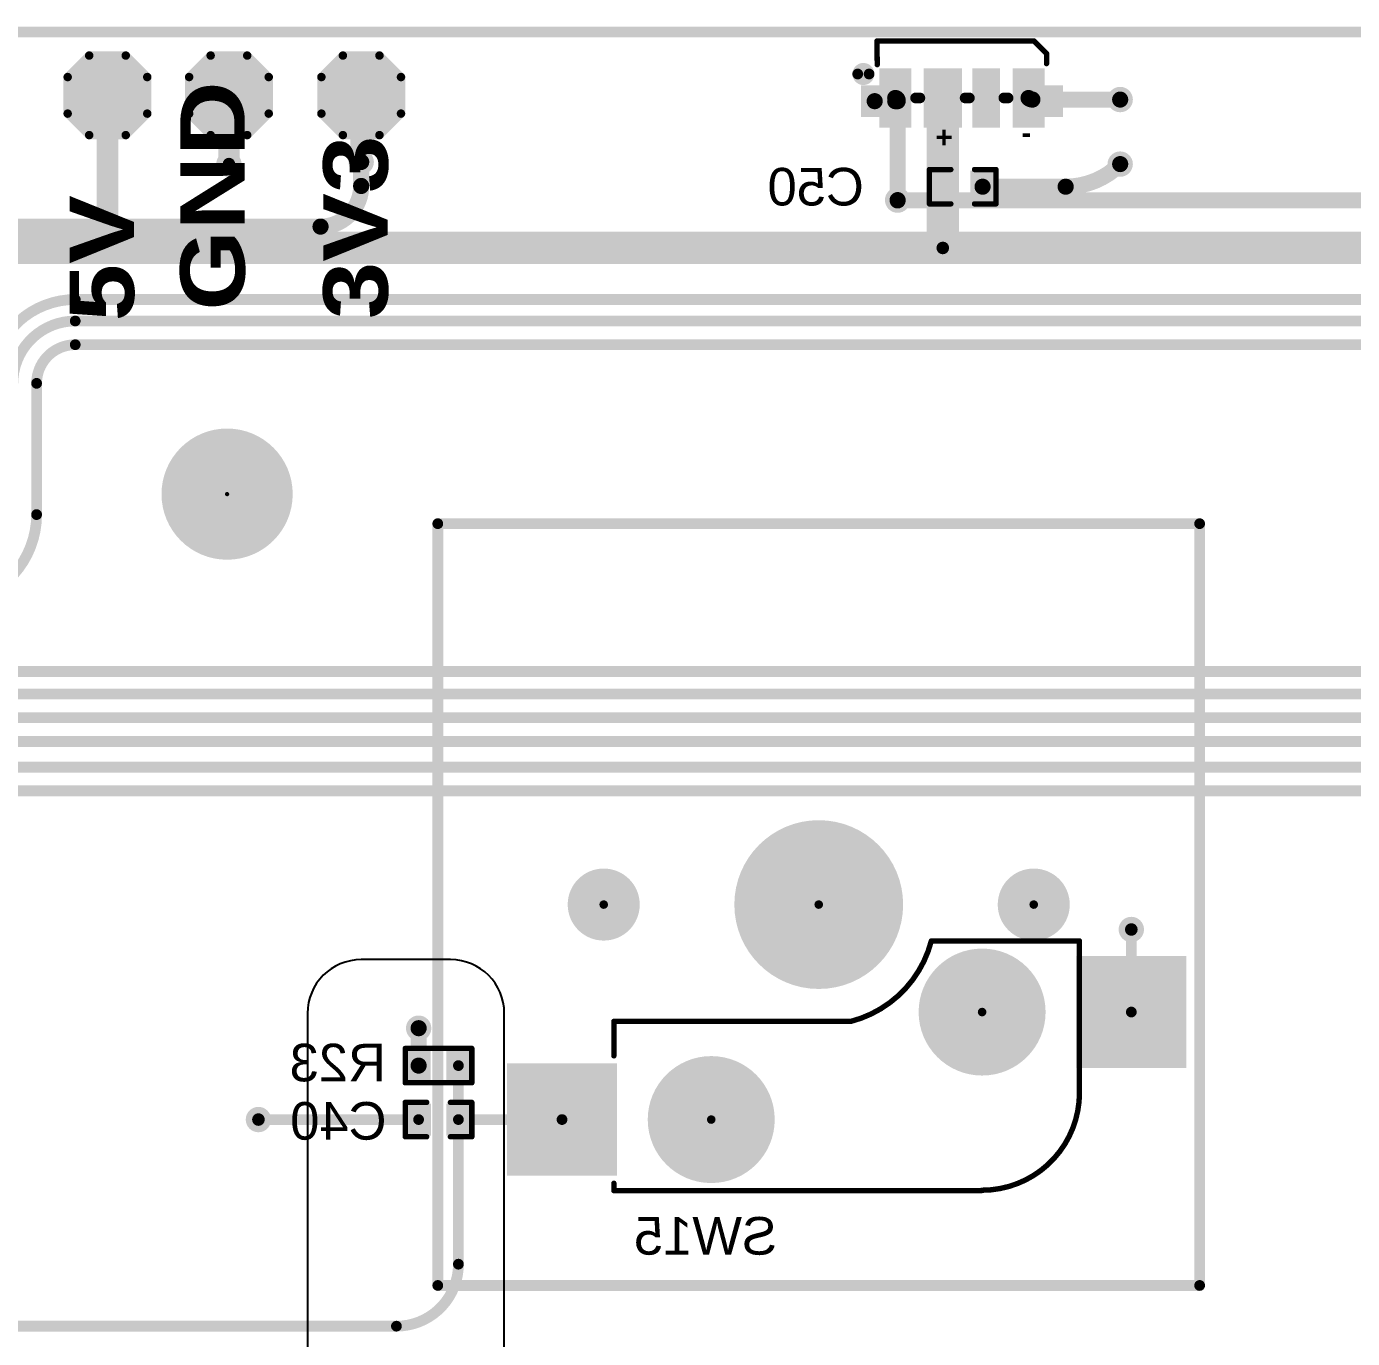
# Model space of a CAD drawing. Header units: inches. Extents: x 0 to 280, y 0 to 81.
# Drawn here: x 164.15 to 195.48, y 50.41 to 81.41 of the extents above; entities that cross this region are included whole.
import ezdxf

# ---------------------------------------------------------------- set-up
doc = ezdxf.new("R2010")
doc.units = ezdxf.units.IN
for name, color, linetype in [('Board Outline', 216, 'Continuous'), ('Bottom Layer', 5, 'Continuous'), ('Bottom Overlay', 54, 'Continuous'), ('Bottom Paste', 16, 'Continuous'), ('Bottom Solder', 6, 'Continuous'), ('Pad Holes', 156, 'Continuous'), ('Top Layer', 1, 'Continuous'), ('Top Overlay', 2, 'Continuous'), ('Top Paste', 8, 'Continuous'), ('Top Solder', 216, 'Continuous'), ('Via Holes', 16, 'Continuous')]:
    doc.layers.add(name, color=color, linetype=linetype)
doc.styles.add('Arial', font='', dxfattribs={"height": 0.2})
doc.styles.add('Arial Black_Bold', font='', dxfattribs={"height": 0.2})
doc.styles.add('Arial_Bold', font='', dxfattribs={"height": 0.2})
doc.styles.get('Arial').set_extended_font_data('Arial')
doc.styles.get('Arial Black_Bold').set_extended_font_data('Arial Black', bold=True)
doc.styles.get('Arial_Bold').set_extended_font_data('Arial', bold=True)

# ---------------------------------------------------------------- blocks, each defined once
blk = doc.blocks.new('T__________7')
at = {"layer": 'Top Layer'}
blk.add_hatch(color=1, dxfattribs=at).paths.add_polyline_path([(0.381, 0.762), (-0.381, 0.762), (-0.762, 0.381), (-0.762, -0.381), (-0.381, -0.762), (0.381, -0.762), (0.762, -0.381), (0.762, 0.381)])
at = {"layer": 'Top Paste'}
blk.add_hatch(color=8, dxfattribs=at).paths.add_polyline_path([(0.381, 0.762), (-0.381, 0.762), (-0.762, 0.381), (-0.762, -0.381), (-0.381, -0.762), (0.381, -0.762), (0.762, -0.381), (0.762, 0.381)])
at = {"layer": 'Top Solder'}
blk.add_hatch(color=216, dxfattribs=at).paths.add_polyline_path([(0.432, 0.864), (-0.432, 0.864), (-0.864, 0.432), (-0.864, -0.432), (-0.432, -0.864), (0.432, -0.864), (0.864, -0.432), (0.864, 0.432)])
at = {"layer": 'Top Overlay'}
for points in [[(-0.94, 0.432, 0.2, 0.2, 0), (-0.432, 0.94, 0.2, 0.2, 0)], [(-0.432, 0.94, 0.2, 0.2, 0), (0.432, 0.94, 0.2, 0.2, 0)], [(0.432, 0.94, 0.2, 0.2, 0), (0.94, 0.432, 0.2, 0.2, 0)], [(-0.94, -0.432, 0.2, 0.2, 0), (-0.94, 0.432, 0.2, 0.2, 0)], [(0.94, -0.432, 0.2, 0.2, 0), (0.94, 0.432, 0.2, 0.2, 0)], [(-0.94, -0.432, 0.2, 0.2, 0), (-0.432, -0.94, 0.2, 0.2, 0)], [(0.432, -0.94, 0.2, 0.2, 0), (0.94, -0.432, 0.2, 0.2, 0)], [(-0.432, -0.94, 0.2, 0.2, 0), (0.432, -0.94, 0.2, 0.2, 0)]]:
    blk.add_lwpolyline(points, format="xyseb", dxfattribs=at)
for points in [[(-0.482, 0.94, 0.1, 0.1, 1), (-0.382, 0.94, 0.1, 0.1, 1)], [(-0.482, 0.94, 0.1, 0.1, 1), (-0.382, 0.94, 0.1, 0.1, 1)], [(0.382, 0.94, 0.1, 0.1, 1), (0.482, 0.94, 0.1, 0.1, 1)], [(0.382, 0.94, 0.1, 0.1, 1), (0.482, 0.94, 0.1, 0.1, 1)], [(-0.99, 0.432, 0.1, 0.1, 1), (-0.89, 0.432, 0.1, 0.1, 1)], [(-0.99, 0.432, 0.1, 0.1, 1), (-0.89, 0.432, 0.1, 0.1, 1)], [(0.89, 0.432, 0.1, 0.1, 1), (0.99, 0.432, 0.1, 0.1, 1)], [(0.89, 0.432, 0.1, 0.1, 1), (0.99, 0.432, 0.1, 0.1, 1)], [(-0.99, -0.432, 0.1, 0.1, 1), (-0.89, -0.432, 0.1, 0.1, 1)], [(-0.99, -0.432, 0.1, 0.1, 1), (-0.89, -0.432, 0.1, 0.1, 1)], [(0.89, -0.432, 0.1, 0.1, 1), (0.99, -0.432, 0.1, 0.1, 1)], [(0.89, -0.432, 0.1, 0.1, 1), (0.99, -0.432, 0.1, 0.1, 1)], [(-0.482, -0.94, 0.1, 0.1, 1), (-0.382, -0.94, 0.1, 0.1, 1)], [(-0.482, -0.94, 0.1, 0.1, 1), (-0.382, -0.94, 0.1, 0.1, 1)], [(0.382, -0.94, 0.1, 0.1, 1), (0.482, -0.94, 0.1, 0.1, 1)], [(0.382, -0.94, 0.1, 0.1, 1), (0.482, -0.94, 0.1, 0.1, 1)]]:
    blk.add_lwpolyline(points, format="xyseb", close=True, dxfattribs=at)
blk = doc.blocks.new('T__________8')
at = {"layer": 'Top Layer'}
blk.add_hatch(color=1, dxfattribs=at).paths.add_polyline_path([(0.381, 0.762), (-0.381, 0.762), (-0.762, 0.381), (-0.762, -0.381), (-0.381, -0.762), (0.381, -0.762), (0.762, -0.381), (0.762, 0.381)])
at = {"layer": 'Top Paste'}
blk.add_hatch(color=8, dxfattribs=at).paths.add_polyline_path([(0.381, 0.762), (-0.381, 0.762), (-0.762, 0.381), (-0.762, -0.381), (-0.381, -0.762), (0.381, -0.762), (0.762, -0.381), (0.762, 0.381)])
at = {"layer": 'Top Solder'}
blk.add_hatch(color=216, dxfattribs=at).paths.add_polyline_path([(0.432, 0.864), (-0.432, 0.864), (-0.864, 0.432), (-0.864, -0.432), (-0.432, -0.864), (0.432, -0.864), (0.864, -0.432), (0.864, 0.432)])
at = {"layer": 'Top Overlay'}
for points in [[(-0.94, 0.432, 0.2, 0.2, 0), (-0.432, 0.94, 0.2, 0.2, 0)], [(-0.432, 0.94, 0.2, 0.2, 0), (0.432, 0.94, 0.2, 0.2, 0)], [(0.432, 0.94, 0.2, 0.2, 0), (0.94, 0.432, 0.2, 0.2, 0)], [(-0.94, -0.432, 0.2, 0.2, 0), (-0.94, 0.432, 0.2, 0.2, 0)], [(0.94, -0.432, 0.2, 0.2, 0), (0.94, 0.432, 0.2, 0.2, 0)], [(-0.94, -0.432, 0.2, 0.2, 0), (-0.432, -0.94, 0.2, 0.2, 0)], [(0.432, -0.94, 0.2, 0.2, 0), (0.94, -0.432, 0.2, 0.2, 0)], [(-0.432, -0.94, 0.2, 0.2, 0), (0.432, -0.94, 0.2, 0.2, 0)]]:
    blk.add_lwpolyline(points, format="xyseb", dxfattribs=at)
for points in [[(-0.482, 0.94, 0.1, 0.1, 1), (-0.382, 0.94, 0.1, 0.1, 1)], [(-0.482, 0.94, 0.1, 0.1, 1), (-0.382, 0.94, 0.1, 0.1, 1)], [(0.382, 0.94, 0.1, 0.1, 1), (0.482, 0.94, 0.1, 0.1, 1)], [(0.382, 0.94, 0.1, 0.1, 1), (0.482, 0.94, 0.1, 0.1, 1)], [(-0.99, 0.432, 0.1, 0.1, 1), (-0.89, 0.432, 0.1, 0.1, 1)], [(-0.99, 0.432, 0.1, 0.1, 1), (-0.89, 0.432, 0.1, 0.1, 1)], [(0.89, 0.432, 0.1, 0.1, 1), (0.99, 0.432, 0.1, 0.1, 1)], [(0.89, 0.432, 0.1, 0.1, 1), (0.99, 0.432, 0.1, 0.1, 1)], [(-0.99, -0.432, 0.1, 0.1, 1), (-0.89, -0.432, 0.1, 0.1, 1)], [(-0.99, -0.432, 0.1, 0.1, 1), (-0.89, -0.432, 0.1, 0.1, 1)], [(0.89, -0.432, 0.1, 0.1, 1), (0.99, -0.432, 0.1, 0.1, 1)], [(0.89, -0.432, 0.1, 0.1, 1), (0.99, -0.432, 0.1, 0.1, 1)], [(-0.482, -0.94, 0.1, 0.1, 1), (-0.382, -0.94, 0.1, 0.1, 1)], [(-0.482, -0.94, 0.1, 0.1, 1), (-0.382, -0.94, 0.1, 0.1, 1)], [(0.382, -0.94, 0.1, 0.1, 1), (0.482, -0.94, 0.1, 0.1, 1)], [(0.382, -0.94, 0.1, 0.1, 1), (0.482, -0.94, 0.1, 0.1, 1)]]:
    blk.add_lwpolyline(points, format="xyseb", close=True, dxfattribs=at)
blk = doc.blocks.new('T__________9')
at = {"layer": 'Top Layer'}
blk.add_hatch(color=1, dxfattribs=at).paths.add_polyline_path([(0.381, 0.762), (-0.381, 0.762), (-0.762, 0.381), (-0.762, -0.381), (-0.381, -0.762), (0.381, -0.762), (0.762, -0.381), (0.762, 0.381)])
at = {"layer": 'Top Paste'}
blk.add_hatch(color=8, dxfattribs=at).paths.add_polyline_path([(0.381, 0.762), (-0.381, 0.762), (-0.762, 0.381), (-0.762, -0.381), (-0.381, -0.762), (0.381, -0.762), (0.762, -0.381), (0.762, 0.381)])
at = {"layer": 'Top Solder'}
blk.add_hatch(color=216, dxfattribs=at).paths.add_polyline_path([(0.432, 0.864), (-0.432, 0.864), (-0.864, 0.432), (-0.864, -0.432), (-0.432, -0.864), (0.432, -0.864), (0.864, -0.432), (0.864, 0.432)])
at = {"layer": 'Top Overlay'}
for points in [[(-0.94, 0.432, 0.2, 0.2, 0), (-0.432, 0.94, 0.2, 0.2, 0)], [(-0.432, 0.94, 0.2, 0.2, 0), (0.432, 0.94, 0.2, 0.2, 0)], [(0.432, 0.94, 0.2, 0.2, 0), (0.94, 0.432, 0.2, 0.2, 0)], [(-0.94, -0.432, 0.2, 0.2, 0), (-0.94, 0.432, 0.2, 0.2, 0)], [(0.94, -0.432, 0.2, 0.2, 0), (0.94, 0.432, 0.2, 0.2, 0)], [(-0.94, -0.432, 0.2, 0.2, 0), (-0.432, -0.94, 0.2, 0.2, 0)], [(0.432, -0.94, 0.2, 0.2, 0), (0.94, -0.432, 0.2, 0.2, 0)], [(-0.432, -0.94, 0.2, 0.2, 0), (0.432, -0.94, 0.2, 0.2, 0)]]:
    blk.add_lwpolyline(points, format="xyseb", dxfattribs=at)
for points in [[(-0.482, 0.94, 0.1, 0.1, 1), (-0.382, 0.94, 0.1, 0.1, 1)], [(-0.482, 0.94, 0.1, 0.1, 1), (-0.382, 0.94, 0.1, 0.1, 1)], [(0.382, 0.94, 0.1, 0.1, 1), (0.482, 0.94, 0.1, 0.1, 1)], [(0.382, 0.94, 0.1, 0.1, 1), (0.482, 0.94, 0.1, 0.1, 1)], [(-0.99, 0.432, 0.1, 0.1, 1), (-0.89, 0.432, 0.1, 0.1, 1)], [(-0.99, 0.432, 0.1, 0.1, 1), (-0.89, 0.432, 0.1, 0.1, 1)], [(0.89, 0.432, 0.1, 0.1, 1), (0.99, 0.432, 0.1, 0.1, 1)], [(0.89, 0.432, 0.1, 0.1, 1), (0.99, 0.432, 0.1, 0.1, 1)], [(-0.99, -0.432, 0.1, 0.1, 1), (-0.89, -0.432, 0.1, 0.1, 1)], [(-0.99, -0.432, 0.1, 0.1, 1), (-0.89, -0.432, 0.1, 0.1, 1)], [(0.89, -0.432, 0.1, 0.1, 1), (0.99, -0.432, 0.1, 0.1, 1)], [(0.89, -0.432, 0.1, 0.1, 1), (0.99, -0.432, 0.1, 0.1, 1)], [(-0.482, -0.94, 0.1, 0.1, 1), (-0.382, -0.94, 0.1, 0.1, 1)], [(-0.482, -0.94, 0.1, 0.1, 1), (-0.382, -0.94, 0.1, 0.1, 1)], [(0.382, -0.94, 0.1, 0.1, 1), (0.482, -0.94, 0.1, 0.1, 1)], [(0.382, -0.94, 0.1, 0.1, 1), (0.482, -0.94, 0.1, 0.1, 1)]]:
    blk.add_lwpolyline(points, format="xyseb", close=True, dxfattribs=at)
blk = doc.blocks.new('SK6812SIDE_A_B_10')
at = {"layer": 'Bottom Layer'}
for points in [[(-1.85, 0.638), (-1.3, 0.638), (-1.3, -0.562), (-1.85, -0.562)], [(-0.8, 0.638), (-0.1, 0.638), (-0.1, -0.562), (-0.8, -0.562)], [(0.35, 0.638), (0.8, 0.638), (0.8, -0.562), (0.35, -0.562)], [(1.85, -0.562), (1.3, -0.562), (1.3, 0.638), (1.85, 0.638)], [(-2.285, 0.237), (-1.835, 0.237), (-1.835, -0.313), (-2.285, -0.313)], [(2.285, -0.313), (1.835, -0.313), (1.835, 0.237), (2.285, 0.237)]]:
    blk.add_hatch(color=5, dxfattribs=at).paths.add_polyline_path(points)
at = {"layer": 'Bottom Paste'}
for points in [[(-1.85, 0.638), (-1.3, 0.638), (-1.3, -0.562), (-1.85, -0.562)], [(-0.8, 0.638), (-0.1, 0.638), (-0.1, -0.562), (-0.8, -0.562)], [(0.35, 0.638), (0.8, 0.638), (0.8, -0.562), (0.35, -0.562)], [(1.85, -0.562), (1.3, -0.562), (1.3, 0.638), (1.85, 0.638)], [(-2.285, 0.237), (-1.835, 0.237), (-1.835, -0.313), (-2.285, -0.313)], [(2.285, -0.313), (1.835, -0.313), (1.835, 0.237), (2.285, 0.237)]]:
    blk.add_hatch(color=16, dxfattribs=at).paths.add_polyline_path(points)
at = {"layer": 'Bottom Solder'}
for points in [[(-1.952, 0.739), (-1.198, 0.739), (-1.198, -0.664), (-1.952, -0.664)], [(-0.902, 0.739), (0.002, 0.739), (0.002, -0.664), (-0.902, -0.664)], [(0.248, 0.739), (0.902, 0.739), (0.902, -0.664), (0.248, -0.664)], [(1.952, -0.664), (1.198, -0.664), (1.198, 0.739), (1.952, 0.739)], [(-2.387, 0.339), (-1.733, 0.339), (-1.733, -0.414), (-2.387, -0.414)], [(2.387, -0.414), (1.733, -0.414), (1.733, 0.339), (2.387, 0.339)]]:
    blk.add_hatch(color=6, dxfattribs=at).paths.add_polyline_path(points)
at = {"layer": 'Bottom Overlay'}
for points in [[(-2.006, 1.383, 0.127, 0.127, 0), (1.704, 1.383, 0.127, 0.127, 0)], [(-2.006, 1.383, 0.127, 0.127, 0), (-2, 0.825, 0.127, 0.127, 0)], [(1.704, 1.383, 0.127, 0.127, 0), (2, 1.088, 0.127, 0.127, 0)], [(2, 0.85, 0.127, 0.127, 0), (2, 1.092, 0.127, 0.127, 0)], [(-1.092, 0.038, 0.254, 0.254, 0), (-0.994, 0.038, 0.254, 0.254, 0)], [(0.078, 0.038, 0.254, 0.254, 0), (0.176, 0.038, 0.254, 0.254, 0)], [(0.992, 0.038, 0.254, 0.254, 0), (1.09, 0.038, 0.254, 0.254, 0)]]:
    blk.add_lwpolyline(points, format="xyseb", dxfattribs=at)
for points in [[(-2.038, 1.383, 0.0635, 0.0635, 1), (-1.975, 1.383, 0.0635, 0.0635, 1)], [(-2.038, 1.383, 0.0635, 0.0635, 1), (-1.975, 1.383, 0.0635, 0.0635, 1)], [(1.673, 1.383, 0.0635, 0.0635, 1), (1.736, 1.383, 0.0635, 0.0635, 1)], [(1.673, 1.383, 0.0635, 0.0635, 1), (1.736, 1.383, 0.0635, 0.0635, 1)], [(1.968, 1.092, 0.0635, 0.0635, 1), (2.032, 1.092, 0.0635, 0.0635, 1)], [(1.968, 1.088, 0.0635, 0.0635, 1), (2.032, 1.088, 0.0635, 0.0635, 1)], [(-2.193, 0.604, 0.254, 0.254, 1), (-2.46, 0.604, 0.254, 0.254, 1)], [(-2.524, 0.604, 0.127, 0.127, 1), (-2.397, 0.604, 0.127, 0.127, 1)], [(-2.256, 0.604, 0.127, 0.127, 1), (-2.129, 0.604, 0.127, 0.127, 1)], [(-2.032, 0.825, 0.0635, 0.0635, 1), (-1.968, 0.825, 0.0635, 0.0635, 1)], [(1.968, 0.85, 0.0635, 0.0635, 1), (2.032, 0.85, 0.0635, 0.0635, 1)], [(-1.156, 0.038, 0.127, 0.127, 1), (-1.029, 0.038, 0.127, 0.127, 1)], [(-1.057, 0.038, 0.127, 0.127, 1), (-0.93, 0.038, 0.127, 0.127, 1)], [(0.014, 0.038, 0.127, 0.127, 1), (0.141, 0.038, 0.127, 0.127, 1)], [(0.113, 0.038, 0.127, 0.127, 1), (0.24, 0.038, 0.127, 0.127, 1)], [(0.929, 0.038, 0.127, 0.127, 1), (1.056, 0.038, 0.127, 0.127, 1)], [(1.027, 0.038, 0.127, 0.127, 1), (1.154, 0.038, 0.127, 0.127, 1)]]:
    blk.add_lwpolyline(points, format="xyseb", close=True, dxfattribs=at)
at = {"layer": 'Bottom Overlay', "style": 'Arial_Bold', "text_generation_flag": 2}
for s, p in [('+', (-0.624, -0.652)), ('-', (1.408, -0.652))]:
    blk.add_text(s, height=0.5, rotation=180, dxfattribs=at).set_placement(p)
blk = doc.blocks.new('C___0402_B_14')
at = {"layer": 'Bottom Layer'}
for points in [[(-0.241, 0.318), (-0.241, -0.318), (-0.699, -0.318), (-0.699, 0.318)], [(0.699, 0.318), (0.699, -0.318), (0.241, -0.318), (0.241, 0.318)]]:
    blk.add_hatch(color=5, dxfattribs=at).paths.add_polyline_path(points)
at = {"layer": 'Bottom Paste'}
for points in [[(-0.241, 0.318), (-0.241, -0.318), (-0.699, -0.318), (-0.699, 0.318)], [(0.699, 0.318), (0.699, -0.318), (0.241, -0.318), (0.241, 0.318)]]:
    blk.add_hatch(color=16, dxfattribs=at).paths.add_polyline_path(points)
at = {"layer": 'Bottom Solder'}
for points in [[(-0.181, 0.377), (-0.181, -0.377), (-0.758, -0.377), (-0.758, 0.377)], [(0.758, 0.377), (0.758, -0.377), (0.181, -0.377), (0.181, 0.377)]]:
    blk.add_hatch(color=6, dxfattribs=at).paths.add_polyline_path(points)
at = {"layer": 'Bottom Overlay'}
for points in [[(-0.279, 0.406, 0.127, 0.127, 0), (-0.787, 0.406, 0.127, 0.127, 0)], [(-0.787, 0.406, 0.127, 0.127, 0), (-0.787, -0.406, 0.127, 0.127, 0)], [(0.787, 0.406, 0.127, 0.127, 0), (0.279, 0.406, 0.127, 0.127, 0)], [(0.787, 0.406, 0.127, 0.127, 0), (0.787, -0.406, 0.127, 0.127, 0)], [(-0.279, -0.406, 0.127, 0.127, 0), (-0.787, -0.406, 0.127, 0.127, 0)], [(0.787, -0.406, 0.127, 0.127, 0), (0.279, -0.406, 0.127, 0.127, 0)]]:
    blk.add_lwpolyline(points, format="xyseb", dxfattribs=at)
for points in [[(-0.819, 0.406, 0.0635, 0.0635, 1), (-0.756, 0.406, 0.0635, 0.0635, 1)], [(-0.819, 0.406, 0.0635, 0.0635, 1), (-0.756, 0.406, 0.0635, 0.0635, 1)], [(-0.311, 0.406, 0.0635, 0.0635, 1), (-0.248, 0.406, 0.0635, 0.0635, 1)], [(0.248, 0.406, 0.0635, 0.0635, 1), (0.311, 0.406, 0.0635, 0.0635, 1)], [(0.756, 0.406, 0.0635, 0.0635, 1), (0.819, 0.406, 0.0635, 0.0635, 1)], [(0.756, 0.406, 0.0635, 0.0635, 1), (0.819, 0.406, 0.0635, 0.0635, 1)], [(-0.819, -0.406, 0.0635, 0.0635, 1), (-0.756, -0.406, 0.0635, 0.0635, 1)], [(-0.819, -0.406, 0.0635, 0.0635, 1), (-0.756, -0.406, 0.0635, 0.0635, 1)], [(-0.311, -0.406, 0.0635, 0.0635, 1), (-0.248, -0.406, 0.0635, 0.0635, 1)], [(0.248, -0.406, 0.0635, 0.0635, 1), (0.311, -0.406, 0.0635, 0.0635, 1)], [(0.756, -0.406, 0.0635, 0.0635, 1), (0.819, -0.406, 0.0635, 0.0635, 1)], [(0.756, -0.406, 0.0635, 0.0635, 1), (0.819, -0.406, 0.0635, 0.0635, 1)]]:
    blk.add_lwpolyline(points, format="xyseb", close=True, dxfattribs=at)
blk = doc.blocks.new('____0402_B_28')
at = {"layer": 'Bottom Layer'}
for points in [[(-0.241, 0.317), (-0.241, -0.318), (-0.699, -0.318), (-0.699, 0.317)], [(0.699, 0.317), (0.699, -0.318), (0.241, -0.318), (0.241, 0.317)]]:
    blk.add_hatch(color=5, dxfattribs=at).paths.add_polyline_path(points)
at = {"layer": 'Bottom Paste'}
for points in [[(-0.241, 0.317), (-0.241, -0.318), (-0.699, -0.318), (-0.699, 0.317)], [(0.699, 0.317), (0.699, -0.318), (0.241, -0.318), (0.241, 0.317)]]:
    blk.add_hatch(color=16, dxfattribs=at).paths.add_polyline_path(points)
at = {"layer": 'Bottom Solder'}
for points in [[(-0.181, 0.377), (-0.181, -0.377), (-0.758, -0.377), (-0.758, 0.377)], [(0.758, 0.377), (0.758, -0.377), (0.181, -0.377), (0.181, 0.377)]]:
    blk.add_hatch(color=6, dxfattribs=at).paths.add_polyline_path(points)
at = {"layer": 'Bottom Overlay'}
for points in [[(-0.787, -0.406, 0.127, 0.127, 0), (-0.787, 0.406, 0.127, 0.127, 0)], [(-0.787, 0.406, 0.127, 0.127, 0), (-0.279, 0.406, 0.127, 0.127, 0)], [(0.279, 0.406, 0.127, 0.127, 0), (0.787, 0.406, 0.127, 0.127, 0)], [(0.787, -0.406, 0.127, 0.127, 0), (0.787, 0.406, 0.127, 0.127, 0)], [(-0.787, -0.406, 0.127, 0.127, 0), (-0.279, -0.406, 0.127, 0.127, 0)], [(0.279, -0.406, 0.127, 0.127, 0), (0.787, -0.406, 0.127, 0.127, 0)]]:
    blk.add_lwpolyline(points, format="xyseb", dxfattribs=at)
for points in [[(-0.819, 0.406, 0.0635, 0.0635, 1), (-0.756, 0.406, 0.0635, 0.0635, 1)], [(-0.819, 0.406, 0.0635, 0.0635, 1), (-0.756, 0.406, 0.0635, 0.0635, 1)], [(-0.311, 0.406, 0.0635, 0.0635, 1), (-0.248, 0.406, 0.0635, 0.0635, 1)], [(0.248, 0.406, 0.0635, 0.0635, 1), (0.311, 0.406, 0.0635, 0.0635, 1)], [(0.756, 0.406, 0.0635, 0.0635, 1), (0.819, 0.406, 0.0635, 0.0635, 1)], [(0.756, 0.406, 0.0635, 0.0635, 1), (0.819, 0.406, 0.0635, 0.0635, 1)], [(-0.819, -0.406, 0.0635, 0.0635, 1), (-0.756, -0.406, 0.0635, 0.0635, 1)], [(-0.819, -0.406, 0.0635, 0.0635, 1), (-0.756, -0.406, 0.0635, 0.0635, 1)], [(-0.311, -0.406, 0.0635, 0.0635, 1), (-0.248, -0.406, 0.0635, 0.0635, 1)], [(0.248, -0.406, 0.0635, 0.0635, 1), (0.311, -0.406, 0.0635, 0.0635, 1)], [(0.756, -0.406, 0.0635, 0.0635, 1), (0.819, -0.406, 0.0635, 0.0635, 1)], [(0.756, -0.406, 0.0635, 0.0635, 1), (0.819, -0.406, 0.0635, 0.0635, 1)]]:
    blk.add_lwpolyline(points, format="xyseb", close=True, dxfattribs=at)
blk = doc.blocks.new('CPG151101S11_16_B_54')
at = {"layer": 'Bottom Layer'}
for points in [[(5.475, 3.815), (7.975, 3.815), (7.975, 1.265), (5.475, 1.265)], [(-7.975, 1.275), (-5.475, 1.275), (-5.475, -1.275), (-7.975, -1.275)]]:
    blk.add_hatch(color=5, dxfattribs=at).paths.add_polyline_path(points)
at = {"layer": 'Bottom Paste'}
for points in [[(5.475, 3.815), (7.975, 3.815), (7.975, 1.265), (5.475, 1.265)], [(-7.975, 1.275), (-5.475, 1.275), (-5.475, -1.275), (-7.975, -1.275)]]:
    blk.add_hatch(color=16, dxfattribs=at).paths.add_polyline_path(points)
at = {"layer": 'Bottom Solder'}
for points in [[(5.425, 3.865), (8.025, 3.865), (8.025, 1.215), (5.425, 1.215)], [(-8.025, 1.325), (-5.425, 1.325), (-5.425, -1.325), (-8.025, -1.325)]]:
    blk.add_hatch(color=6, dxfattribs=at).paths.add_polyline_path(points)
h = blk.add_hatch(color=6, dxfattribs=at)
edge = h.paths.add_edge_path()
edge.add_arc((3.2, 2.54), 0.102, 0, 360)
h = blk.add_hatch(color=6, dxfattribs=at)
edge = h.paths.add_edge_path()
edge.add_arc((-3.2, 0), 0.102, 0, 360)
h = blk.add_hatch(color=6, dxfattribs=at)
edge = h.paths.add_edge_path()
edge.add_arc((-4.42, -2.54), 0.102, 0, 360)
h = blk.add_hatch(color=6, dxfattribs=at)
edge = h.paths.add_edge_path()
edge.add_arc((0.66, -2.54), 0.102, 0, 360)
h = blk.add_hatch(color=6, dxfattribs=at)
edge = h.paths.add_edge_path()
edge.add_arc((5.74, -2.54), 0.102, 0, 360)
at = {"layer": 'Pad Holes'}
h = blk.add_hatch(color=7, dxfattribs=at)
edge = h.paths.add_edge_path()
edge.add_arc((3.2, 2.54), 1.5, 0, 360)
h = blk.add_hatch(color=7, dxfattribs=at)
edge = h.paths.add_edge_path()
edge.add_arc((-3.2, 0), 1.5, 0, 360)
h = blk.add_hatch(color=7, dxfattribs=at)
edge = h.paths.add_edge_path()
edge.add_arc((0.66, -2.54), 1.994, 0, 360)
h = blk.add_hatch(color=7, dxfattribs=at)
edge = h.paths.add_edge_path()
edge.add_arc((-4.42, -2.54), 0.851, 0, 360)
h = blk.add_hatch(color=7, dxfattribs=at)
edge = h.paths.add_edge_path()
edge.add_arc((5.74, -2.54), 0.851, 0, 360)
at = {"layer": 'Top Solder'}
h = blk.add_hatch(color=216, dxfattribs=at)
edge = h.paths.add_edge_path()
edge.add_arc((3.2, 2.54), 0.102, 0, 360)
h = blk.add_hatch(color=216, dxfattribs=at)
edge = h.paths.add_edge_path()
edge.add_arc((-3.2, 0), 0.102, 0, 360)
h = blk.add_hatch(color=216, dxfattribs=at)
edge = h.paths.add_edge_path()
edge.add_arc((-4.42, -2.54), 0.102, 0, 360)
h = blk.add_hatch(color=216, dxfattribs=at)
edge = h.paths.add_edge_path()
edge.add_arc((0.66, -2.54), 0.102, 0, 360)
h = blk.add_hatch(color=216, dxfattribs=at)
edge = h.paths.add_edge_path()
edge.add_arc((5.74, -2.54), 0.102, 0, 360)
at = {"layer": 'Bottom Overlay'}
for points in [[(-5.5, 1.906, 0.127, 0.127, -0.414214), (-3.196, 4.21, 0.127, 0.127, 0)], [(5.5, 4.22, 0.127, 0.127, 0), (-3.186, 4.22, 0.127, 0.127, 0)], [(5.5, 4.22, 0.127, 0.127, -0.414214), (5.49, 4.21, 0.127, 0.127, 0)], [(5.5, 4.22, 0.127, 0.127, 0), (5.5, 4.046, 0.127, 0.127, 0)], [(-5.5, 1.906, 0.127, 0.127, 0), (-5.5, -1.506, 0.127, 0.127, 0)], [(5.5, 1.034, 0.127, 0.127, 0), (5.5, 0.47, 0.127, 0.127, 0)], [(5.5, 0.47, 0.127, 0.127, 0), (5.5, 0.47, 0.127, 0.127, 0)], [(5.5, 0.47, 0.127, 0.127, 0), (5.5, 0.22, 0.127, 0.127, 0)], [(-2, -1.68, 0.127, 0.127, -0.271686), (-0.1, 0.22, 0.127, 0.127, 0)], [(0.15, 0.22, 0.127, 0.127, 0), (-0.1, 0.22, 0.127, 0.127, 0)], [(1.19, 0.22, 0.127, 0.127, 0), (0.15, 0.22, 0.127, 0.127, 0)], [(5.5, 0.22, 0.127, 0.127, 0), (1.19, 0.22, 0.127, 0.127, 0)], [(-5.5, -1.506, 0.127, 0.127, 0), (-5.5, -1.68, 0.127, 0.127, 0)], [(-2, -1.68, 0.127, 0.127, 0), (-5.5, -1.68, 0.127, 0.127, 0)]]:
    blk.add_lwpolyline(points, format="xyseb", dxfattribs=at)
for points in [[(-3.228, 4.21, 0.0635, 0.0635, 1), (-3.165, 4.21, 0.0635, 0.0635, 1)], [(-3.218, 4.22, 0.0635, 0.0635, 1), (-3.155, 4.22, 0.0635, 0.0635, 1)], [(5.458, 4.21, 0.0635, 0.0635, 1), (5.522, 4.21, 0.0635, 0.0635, 1)], [(5.468, 4.22, 0.0635, 0.0635, 1), (5.532, 4.22, 0.0635, 0.0635, 1)], [(5.468, 4.22, 0.0635, 0.0635, 1), (5.532, 4.22, 0.0635, 0.0635, 1)], [(5.468, 4.22, 0.0635, 0.0635, 1), (5.532, 4.22, 0.0635, 0.0635, 1)], [(5.468, 4.046, 0.0635, 0.0635, 1), (5.532, 4.046, 0.0635, 0.0635, 1)], [(-5.532, 1.906, 0.0635, 0.0635, 1), (-5.468, 1.906, 0.0635, 0.0635, 1)], [(-5.532, 1.906, 0.0635, 0.0635, 1), (-5.468, 1.906, 0.0635, 0.0635, 1)], [(5.468, 1.034, 0.0635, 0.0635, 1), (5.532, 1.034, 0.0635, 0.0635, 1)], [(5.468, 0.47, 0.0635, 0.0635, 1), (5.532, 0.47, 0.0635, 0.0635, 1)], [(5.468, 0.47, 0.0635, 0.0635, 1), (5.532, 0.47, 0.0635, 0.0635, 1)], [(5.468, 0.47, 0.0635, 0.0635, 1), (5.532, 0.47, 0.0635, 0.0635, 1)], [(5.468, 0.47, 0.0635, 0.0635, 1), (5.532, 0.47, 0.0635, 0.0635, 1)], [(-0.132, 0.22, 0.0635, 0.0635, 1), (-0.068, 0.22, 0.0635, 0.0635, 1)], [(-0.132, 0.22, 0.0635, 0.0635, 1), (-0.068, 0.22, 0.0635, 0.0635, 1)], [(0.118, 0.22, 0.0635, 0.0635, 1), (0.182, 0.22, 0.0635, 0.0635, 1)], [(0.118, 0.22, 0.0635, 0.0635, 1), (0.182, 0.22, 0.0635, 0.0635, 1)], [(1.158, 0.22, 0.0635, 0.0635, 1), (1.222, 0.22, 0.0635, 0.0635, 1)], [(1.158, 0.22, 0.0635, 0.0635, 1), (1.222, 0.22, 0.0635, 0.0635, 1)], [(5.468, 0.22, 0.0635, 0.0635, 1), (5.532, 0.22, 0.0635, 0.0635, 1)], [(5.468, 0.22, 0.0635, 0.0635, 1), (5.532, 0.22, 0.0635, 0.0635, 1)], [(-5.532, -1.506, 0.0635, 0.0635, 1), (-5.468, -1.506, 0.0635, 0.0635, 1)], [(-5.532, -1.506, 0.0635, 0.0635, 1), (-5.468, -1.506, 0.0635, 0.0635, 1)], [(-5.532, -1.68, 0.0635, 0.0635, 1), (-5.468, -1.68, 0.0635, 0.0635, 1)], [(-5.532, -1.68, 0.0635, 0.0635, 1), (-5.468, -1.68, 0.0635, 0.0635, 1)], [(-2.032, -1.68, 0.0635, 0.0635, 1), (-1.968, -1.68, 0.0635, 0.0635, 1)], [(-2.032, -1.68, 0.0635, 0.0635, 1), (-1.968, -1.68, 0.0635, 0.0635, 1)]]:
    blk.add_lwpolyline(points, format="xyseb", close=True, dxfattribs=at)
blk = doc.blocks.new('R___0402_B_88')
at = {"layer": 'Bottom Layer'}
for points in [[(-0.241, 0.317), (-0.241, -0.318), (-0.699, -0.318), (-0.699, 0.317)], [(0.699, 0.317), (0.699, -0.318), (0.241, -0.318), (0.241, 0.317)]]:
    blk.add_hatch(color=5, dxfattribs=at).paths.add_polyline_path(points)
at = {"layer": 'Bottom Paste'}
for points in [[(-0.241, 0.317), (-0.241, -0.318), (-0.699, -0.318), (-0.699, 0.317)], [(0.699, 0.317), (0.699, -0.318), (0.241, -0.318), (0.241, 0.317)]]:
    blk.add_hatch(color=16, dxfattribs=at).paths.add_polyline_path(points)
at = {"layer": 'Bottom Solder'}
for points in [[(-0.186, 0.373), (-0.186, -0.373), (-0.754, -0.373), (-0.754, 0.373)], [(0.754, 0.373), (0.754, -0.373), (0.186, -0.373), (0.186, 0.373)]]:
    blk.add_hatch(color=6, dxfattribs=at).paths.add_polyline_path(points)
at = {"layer": 'Bottom Overlay'}
for points in [[(-0.787, -0.406, 0.127, 0.127, 0), (-0.787, 0.406, 0.127, 0.127, 0)], [(-0.787, 0.406, 0.127, 0.127, 0), (0.787, 0.406, 0.127, 0.127, 0)], [(-0.813, 0.432, 0.00323, 0.00323, 0), (0.813, 0.432, 0.00323, 0.00323, 0)], [(0.787, -0.406, 0.127, 0.127, 0), (0.787, 0.406, 0.127, 0.127, 0)], [(-0.787, -0.406, 0.127, 0.127, 0), (0.787, -0.406, 0.127, 0.127, 0)]]:
    blk.add_lwpolyline(points, format="xyseb", dxfattribs=at)
for points in [[(-0.819, 0.406, 0.0635, 0.0635, 1), (-0.756, 0.406, 0.0635, 0.0635, 1)], [(-0.819, 0.406, 0.0635, 0.0635, 1), (-0.756, 0.406, 0.0635, 0.0635, 1)], [(-0.814, 0.432, 0.00161, 0.00161, 1), (-0.812, 0.432, 0.00161, 0.00161, 1)], [(0.756, 0.406, 0.0635, 0.0635, 1), (0.819, 0.406, 0.0635, 0.0635, 1)], [(0.756, 0.406, 0.0635, 0.0635, 1), (0.819, 0.406, 0.0635, 0.0635, 1)], [(0.812, 0.432, 0.00161, 0.00161, 1), (0.814, 0.432, 0.00161, 0.00161, 1)], [(-0.819, -0.406, 0.0635, 0.0635, 1), (-0.756, -0.406, 0.0635, 0.0635, 1)], [(-0.819, -0.406, 0.0635, 0.0635, 1), (-0.756, -0.406, 0.0635, 0.0635, 1)], [(0.756, -0.406, 0.0635, 0.0635, 1), (0.819, -0.406, 0.0635, 0.0635, 1)], [(0.756, -0.406, 0.0635, 0.0635, 1), (0.819, -0.406, 0.0635, 0.0635, 1)]]:
    blk.add_lwpolyline(points, format="xyseb", close=True, dxfattribs=at)

msp = doc.modelspace()

# ---------------------------------------------------------------- hatches: boundary and pattern name
at = {"layer": 'Bottom Layer'}
h = msp.add_hatch(color=5, dxfattribs=at)
edge = h.paths.add_edge_path()
edge.add_arc((189.992, 79.681), 0.3, 0, 360)
h = msp.add_hatch(color=5, dxfattribs=at)
edge = h.paths.add_edge_path()
edge.add_arc((168.935, 78.156), 0.3, 0, 360)
h = msp.add_hatch(color=5, dxfattribs=at)
edge = h.paths.add_edge_path()
edge.add_arc((172.06, 78.207), 0.3, 0, 360)
h = msp.add_hatch(color=5, dxfattribs=at)
edge = h.paths.add_edge_path()
edge.add_arc((189.992, 78.156), 0.3, 0, 360)
h = msp.add_hatch(color=5, dxfattribs=at)
edge = h.paths.add_edge_path()
edge.add_arc((184.734, 77.305), 0.3, 0, 360)
h = msp.add_hatch(color=5, dxfattribs=at)
edge = h.paths.add_edge_path()
edge.add_arc((185.801, 76.175), 0.3, 0, 360)
h = msp.add_hatch(color=5, dxfattribs=at)
edge = h.paths.add_edge_path()
edge.add_arc((190.255, 60.071), 0.3, 0, 360)
h = msp.add_hatch(color=5, dxfattribs=at)
edge = h.paths.add_edge_path()
edge.add_arc((173.417, 57.739), 0.3, 0, 360)
h = msp.add_hatch(color=5, dxfattribs=at)
edge = h.paths.add_edge_path()
edge.add_arc((169.632, 55.58), 0.3, 0, 360)
at = {"layer": 'Bottom Solder'}
h = msp.add_hatch(color=6, dxfattribs=at)
edge = h.paths.add_edge_path()
edge.add_arc((168.892, 70.358), 0.0508, 0, 360)
at = {"layer": 'Pad Holes'}
h = msp.add_hatch(color=7, dxfattribs=at)
edge = h.paths.add_edge_path()
edge.add_arc((168.892, 70.358), 1.55, 0, 360)
at = {"layer": 'Top Layer'}
h = msp.add_hatch(color=1, dxfattribs=at)
edge = h.paths.add_edge_path()
edge.add_arc((189.992, 79.681), 0.3, 0, 360)
h = msp.add_hatch(color=1, dxfattribs=at)
edge = h.paths.add_edge_path()
edge.add_arc((168.935, 78.156), 0.3, 0, 360)
h = msp.add_hatch(color=1, dxfattribs=at)
edge = h.paths.add_edge_path()
edge.add_arc((172.06, 78.207), 0.3, 0, 360)
h = msp.add_hatch(color=1, dxfattribs=at)
edge = h.paths.add_edge_path()
edge.add_arc((189.992, 78.156), 0.3, 0, 360)
h = msp.add_hatch(color=1, dxfattribs=at)
edge = h.paths.add_edge_path()
edge.add_arc((184.734, 77.305), 0.3, 0, 360)
h = msp.add_hatch(color=1, dxfattribs=at)
edge = h.paths.add_edge_path()
edge.add_arc((185.801, 76.175), 0.3, 0, 360)
h = msp.add_hatch(color=1, dxfattribs=at)
edge = h.paths.add_edge_path()
edge.add_arc((190.255, 60.071), 0.3, 0, 360)
h = msp.add_hatch(color=1, dxfattribs=at)
edge = h.paths.add_edge_path()
edge.add_arc((173.417, 57.739), 0.3, 0, 360)
h = msp.add_hatch(color=1, dxfattribs=at)
edge = h.paths.add_edge_path()
edge.add_arc((169.632, 55.58), 0.3, 0, 360)
at = {"layer": 'Top Solder'}
h = msp.add_hatch(color=216, dxfattribs=at)
edge = h.paths.add_edge_path()
edge.add_arc((168.892, 70.358), 0.0508, 0, 360)
at = {"layer": 'Via Holes'}
h = msp.add_hatch(color=7, dxfattribs=at)
edge = h.paths.add_edge_path()
edge.add_arc((189.992, 79.681), 0.15, 0, 360)
h = msp.add_hatch(color=7, dxfattribs=at)
edge = h.paths.add_edge_path()
edge.add_arc((172.06, 78.207), 0.15, 0, 360)
h = msp.add_hatch(color=7, dxfattribs=at)
edge = h.paths.add_edge_path()
edge.add_arc((168.935, 78.156), 0.15, 0, 360)
h = msp.add_hatch(color=7, dxfattribs=at)
edge = h.paths.add_edge_path()
edge.add_arc((189.992, 78.156), 0.15, 0, 360)
h = msp.add_hatch(color=7, dxfattribs=at)
edge = h.paths.add_edge_path()
edge.add_arc((184.734, 77.305), 0.15, 0, 360)
h = msp.add_hatch(color=7, dxfattribs=at)
edge = h.paths.add_edge_path()
edge.add_arc((185.801, 76.175), 0.15, 0, 360)
h = msp.add_hatch(color=7, dxfattribs=at)
edge = h.paths.add_edge_path()
edge.add_arc((190.255, 60.071), 0.15, 0, 360)
h = msp.add_hatch(color=7, dxfattribs=at)
edge = h.paths.add_edge_path()
edge.add_arc((173.417, 57.739), 0.15, 0, 360)
h = msp.add_hatch(color=7, dxfattribs=at)
edge = h.paths.add_edge_path()
edge.add_arc((169.632, 55.58), 0.15, 0, 360)

# ---------------------------------------------------------------- linework, layer by layer
at = {"layer": 'Board Outline'}
msp.add_lwpolyline([(2.997, 81.28, 0.254, 0.254, 0), (276.403, 81.28, 0.254, 0.254, 0)], format="xyseb", dxfattribs=at)
at = {"layer": 'Bottom Layer'}
for points in [[(184.677, 79.718, 0.381, 0.381, -0.414214), (184.734, 79.661, 0.381, 0.381, 0)], [(185.802, 76.175, 0.762, 0.762, 0), (185.802, 79.718, 0.762, 0.762, 0)], [(187.918, 79.681, 0.381, 0.381, -0.198912), (187.827, 79.718, 0.381, 0.381, 0)], [(184.192, 79.643, 0.381, 0.381, 0), (184.734, 79.643, 0.381, 0.381, 0)], [(184.677, 79.643, 0.381, 0.381, 0), (184.734, 79.643, 0.381, 0.381, 0)], [(184.734, 79.643, 0.381, 0.381, 0), (184.734, 79.661, 0.381, 0.381, 0)], [(184.734, 77.305, 0.381, 0.381, 0), (184.734, 79.661, 0.381, 0.381, 0)], [(187.918, 79.681, 0.381, 0.381, 0), (189.992, 79.681, 0.381, 0.381, 0)], [(172.06, 77.639, 0.381, 0.381, 0), (172.06, 78.207, 0.381, 0.381, 0)], [(189.992, 78.156, 0.381, 0.381, -0.198912), (188.704, 77.622, 0.381, 0.381, 0)], [(172.06, 77.639, 0.381, 0.381, -0.414214), (171.1, 76.679, 0.381, 0.381, 0)], [(186.741, 77.622, 0.381, 0.381, 0), (188.704, 77.622, 0.381, 0.381, 0)], [(158.543, 76.679, 0.381, 0.381, 0), (171.1, 76.679, 0.381, 0.381, 0)], [(185.801, 76.175, 0.762, 0.762, 0), (185.802, 76.175, 0.762, 0.762, 0)], [(163.322, 72.976, 0.254, 0.254, -0.414214), (165.303, 74.957, 0.254, 0.254, 0)], [(165.303, 74.957, 0.254, 0.254, 0), (265.477, 74.957, 0.254, 0.254, 0)], [(163.83, 72.976, 0.254, 0.254, -0.414214), (165.303, 74.449, 0.254, 0.254, 0)], [(165.303, 74.449, 0.254, 0.254, 0), (265.391, 74.449, 0.254, 0.254, 0)], [(164.391, 72.976, 0.254, 0.254, -0.414214), (165.303, 73.889, 0.254, 0.254, 0)], [(165.303, 73.889, 0.254, 0.254, 0), (265.379, 73.889, 0.254, 0.254, 0)], [(164.391, 69.875, 0.254, 0.254, 0), (164.391, 72.976, 0.254, 0.254, 0)], [(164.391, 69.875, 0.254, 0.254, -0.414214), (162.279, 67.763, 0.254, 0.254, 0)], [(148.887, 66.167, 0.254, 0.254, 0), (247.29, 66.167, 0.254, 0.254, 0)], [(149.091, 65.634, 0.254, 0.254, 0), (246.759, 65.634, 0.254, 0.254, 0)], [(149.304, 65.075, 0.254, 0.254, 0), (246.018, 65.075, 0.254, 0.254, 0)], [(149.5, 64.514, 0.254, 0.254, 0), (245.093, 64.514, 0.254, 0.254, 0)], [(149.835, 63.906, 0.254, 0.254, 0), (244.921, 63.906, 0.254, 0.254, 0)], [(149.835, 63.348, 0.254, 0.254, 0), (244.768, 63.348, 0.254, 0.254, 0)], [(190.255, 58.12, 0.254, 0.254, 0), (190.255, 60.071, 0.254, 0.254, 0)], [(173.417, 56.855, 0.381, 0.381, 0), (173.417, 57.739, 0.381, 0.381, 0)], [(174.357, 52.163, 0.254, 0.254, 0), (174.357, 56.855, 0.254, 0.254, 0)], [(169.632, 55.58, 0.254, 0.254, 0), (173.417, 55.58, 0.254, 0.254, 0)], [(174.357, 55.58, 0.254, 0.254, 0), (176.805, 55.58, 0.254, 0.254, 0)], [(174.357, 52.163, 0.254, 0.254, -0.414214), (172.892, 50.698, 0.254, 0.254, 0)], [(127.369, 50.698, 0.254, 0.254, 0), (172.892, 50.698, 0.254, 0.254, 0)]]:
    msp.add_lwpolyline(points, format="xyseb", dxfattribs=at)
for points in [[(184.582, 79.718, 0.191, 0.191, 1), (184.772, 79.718, 0.191, 0.191, 1)], [(185.612, 79.718, 0.381, 0.381, 1), (185.993, 79.718, 0.381, 0.381, 1)], [(187.732, 79.718, 0.191, 0.191, 1), (187.922, 79.718, 0.191, 0.191, 1)], [(184.097, 79.643, 0.191, 0.191, 1), (184.287, 79.643, 0.191, 0.191, 1)], [(184.582, 79.643, 0.191, 0.191, 1), (184.772, 79.643, 0.191, 0.191, 1)], [(184.639, 79.661, 0.191, 0.191, 1), (184.829, 79.661, 0.191, 0.191, 1)], [(184.639, 79.661, 0.191, 0.191, 1), (184.829, 79.661, 0.191, 0.191, 1)], [(184.639, 79.661, 0.191, 0.191, 1), (184.829, 79.661, 0.191, 0.191, 1)], [(184.639, 79.643, 0.191, 0.191, 1), (184.829, 79.643, 0.191, 0.191, 1)], [(184.639, 79.643, 0.191, 0.191, 1), (184.829, 79.643, 0.191, 0.191, 1)], [(184.639, 79.643, 0.191, 0.191, 1), (184.829, 79.643, 0.191, 0.191, 1)], [(187.822, 79.681, 0.191, 0.191, 1), (188.013, 79.681, 0.191, 0.191, 1)], [(187.822, 79.681, 0.191, 0.191, 1), (188.013, 79.681, 0.191, 0.191, 1)], [(189.897, 79.681, 0.191, 0.191, 1), (190.087, 79.681, 0.191, 0.191, 1)], [(171.964, 78.207, 0.191, 0.191, 1), (172.155, 78.207, 0.191, 0.191, 1)], [(189.897, 78.156, 0.191, 0.191, 1), (190.087, 78.156, 0.191, 0.191, 1)], [(171.964, 77.639, 0.191, 0.191, 1), (172.155, 77.639, 0.191, 0.191, 1)], [(171.964, 77.639, 0.191, 0.191, 1), (172.155, 77.639, 0.191, 0.191, 1)], [(186.646, 77.622, 0.191, 0.191, 1), (186.836, 77.622, 0.191, 0.191, 1)], [(188.609, 77.622, 0.191, 0.191, 1), (188.8, 77.622, 0.191, 0.191, 1)], [(188.609, 77.622, 0.191, 0.191, 1), (188.8, 77.622, 0.191, 0.191, 1)], [(184.639, 77.305, 0.191, 0.191, 1), (184.829, 77.305, 0.191, 0.191, 1)], [(171.004, 76.679, 0.191, 0.191, 1), (171.195, 76.679, 0.191, 0.191, 1)], [(171.004, 76.679, 0.191, 0.191, 1), (171.195, 76.679, 0.191, 0.191, 1)], [(185.611, 76.175, 0.381, 0.381, 1), (185.992, 76.175, 0.381, 0.381, 1)], [(185.612, 76.175, 0.381, 0.381, 1), (185.993, 76.175, 0.381, 0.381, 1)], [(185.612, 76.175, 0.381, 0.381, 1), (185.993, 76.175, 0.381, 0.381, 1)], [(165.24, 74.957, 0.127, 0.127, 1), (165.367, 74.957, 0.127, 0.127, 1)], [(165.24, 74.957, 0.127, 0.127, 1), (165.367, 74.957, 0.127, 0.127, 1)], [(165.24, 74.449, 0.127, 0.127, 1), (165.367, 74.449, 0.127, 0.127, 1)], [(165.24, 74.449, 0.127, 0.127, 1), (165.367, 74.449, 0.127, 0.127, 1)], [(165.24, 73.889, 0.127, 0.127, 1), (165.367, 73.889, 0.127, 0.127, 1)], [(165.24, 73.889, 0.127, 0.127, 1), (165.367, 73.889, 0.127, 0.127, 1)], [(164.327, 72.976, 0.127, 0.127, 1), (164.454, 72.976, 0.127, 0.127, 1)], [(164.327, 72.976, 0.127, 0.127, 1), (164.454, 72.976, 0.127, 0.127, 1)], [(164.327, 69.875, 0.127, 0.127, 1), (164.454, 69.875, 0.127, 0.127, 1)], [(164.327, 69.875, 0.127, 0.127, 1), (164.454, 69.875, 0.127, 0.127, 1)], [(190.192, 60.071, 0.127, 0.127, 1), (190.319, 60.071, 0.127, 0.127, 1)], [(190.192, 58.12, 0.127, 0.127, 1), (190.319, 58.12, 0.127, 0.127, 1)], [(173.322, 57.739, 0.191, 0.191, 1), (173.512, 57.739, 0.191, 0.191, 1)], [(173.322, 56.855, 0.191, 0.191, 1), (173.512, 56.855, 0.191, 0.191, 1)], [(174.293, 56.855, 0.127, 0.127, 1), (174.42, 56.855, 0.127, 0.127, 1)], [(169.569, 55.58, 0.127, 0.127, 1), (169.696, 55.58, 0.127, 0.127, 1)], [(173.353, 55.58, 0.127, 0.127, 1), (173.48, 55.58, 0.127, 0.127, 1)], [(174.293, 55.58, 0.127, 0.127, 1), (174.42, 55.58, 0.127, 0.127, 1)], [(176.741, 55.58, 0.127, 0.127, 1), (176.868, 55.58, 0.127, 0.127, 1)], [(174.293, 52.163, 0.127, 0.127, 1), (174.42, 52.163, 0.127, 0.127, 1)], [(174.293, 52.163, 0.127, 0.127, 1), (174.42, 52.163, 0.127, 0.127, 1)], [(172.829, 50.698, 0.127, 0.127, 1), (172.956, 50.698, 0.127, 0.127, 1)], [(172.829, 50.698, 0.127, 0.127, 1), (172.956, 50.698, 0.127, 0.127, 1)]]:
    msp.add_lwpolyline(points, format="xyseb", close=True, dxfattribs=at)
at = {"layer": 'Top Layer'}
for p, q in [((174.171, 59.36), (172.06, 59.36)), ((170.79, 58.09), (170.79, 33.66)), ((175.441, 33.66), (175.441, 58.09))]:
    msp.add_line(p, q, dxfattribs=at)
for points in [[(166.065, 76.247, 0.508, 0.508, 0), (166.065, 79.781, 0.508, 0.508, 0)], [(168.935, 78.156, 0.508, 0.508, 0), (168.935, 79.781, 0.508, 0.508, 0)], [(172.06, 78.207, 0.508, 0.508, 0), (172.06, 79.781, 0.508, 0.508, 0)], [(184.734, 77.298, 0.381, 0.381, 0), (266.996, 77.298, 0.381, 0.381, 0)], [(154.767, 76.176, 0.762, 0.762, 0), (165.994, 76.176, 0.762, 0.762, 0)], [(165.994, 76.176, 0.762, 0.762, 0), (266.914, 76.176, 0.762, 0.762, 0)], [(166.065, 76.247, 0.508, 0.508, -0.414214), (165.994, 76.176, 0.508, 0.508, 0)]]:
    msp.add_lwpolyline(points, format="xyseb", dxfattribs=at)
for points in [[(165.938, 79.781, 0.254, 0.254, 1), (166.192, 79.781, 0.254, 0.254, 1)], [(168.808, 79.781, 0.254, 0.254, 1), (169.062, 79.781, 0.254, 0.254, 1)], [(171.933, 79.781, 0.254, 0.254, 1), (172.187, 79.781, 0.254, 0.254, 1)], [(168.808, 78.156, 0.254, 0.254, 1), (169.062, 78.156, 0.254, 0.254, 1)], [(171.933, 78.207, 0.254, 0.254, 1), (172.187, 78.207, 0.254, 0.254, 1)], [(184.639, 77.298, 0.191, 0.191, 1), (184.829, 77.298, 0.191, 0.191, 1)], [(165.804, 76.176, 0.381, 0.381, 1), (166.185, 76.176, 0.381, 0.381, 1)], [(165.804, 76.176, 0.381, 0.381, 1), (166.185, 76.176, 0.381, 0.381, 1)], [(165.938, 76.247, 0.254, 0.254, 1), (166.192, 76.247, 0.254, 0.254, 1)], [(165.938, 76.247, 0.254, 0.254, 1), (166.192, 76.247, 0.254, 0.254, 1)], [(165.867, 76.176, 0.254, 0.254, 1), (166.121, 76.176, 0.254, 0.254, 1)]]:
    msp.add_lwpolyline(points, format="xyseb", close=True, dxfattribs=at)
for centre, start, end in [((172.06, 58.09), 90, 180), ((174.171, 58.09), 0, 90)]:
    msp.add_arc(centre, 1.27, start, end, dxfattribs=at)
at = {"layer": 'Top Overlay'}
for points in [[(173.87, 69.66, 0.254, 0.254, 0), (191.87, 69.66, 0.254, 0.254, 0)], [(173.87, 51.66, 0.254, 0.254, 0), (173.87, 69.66, 0.254, 0.254, 0)], [(191.87, 51.66, 0.254, 0.254, 0), (191.87, 69.66, 0.254, 0.254, 0)], [(173.87, 51.66, 0.254, 0.254, 0), (191.87, 51.66, 0.254, 0.254, 0)]]:
    msp.add_lwpolyline(points, format="xyseb", dxfattribs=at)
for points in [[(173.806, 69.66, 0.127, 0.127, 1), (173.933, 69.66, 0.127, 0.127, 1)], [(173.806, 69.66, 0.127, 0.127, 1), (173.933, 69.66, 0.127, 0.127, 1)], [(191.806, 69.66, 0.127, 0.127, 1), (191.933, 69.66, 0.127, 0.127, 1)], [(191.806, 69.66, 0.127, 0.127, 1), (191.933, 69.66, 0.127, 0.127, 1)], [(173.806, 51.66, 0.127, 0.127, 1), (173.933, 51.66, 0.127, 0.127, 1)], [(173.806, 51.66, 0.127, 0.127, 1), (173.933, 51.66, 0.127, 0.127, 1)], [(191.806, 51.66, 0.127, 0.127, 1), (191.933, 51.66, 0.127, 0.127, 1)], [(191.806, 51.66, 0.127, 0.127, 1), (191.933, 51.66, 0.127, 0.127, 1)]]:
    msp.add_lwpolyline(points, format="xyseb", close=True, dxfattribs=at)

# ---------------------------------------------------------------- block references
for name, p in [('SK6812SIDE_A_B_10', (186.252, 79.681)), ('T__________9', (166.065, 79.781)), ('T__________7', (168.935, 79.781)), ('T__________8', (172.06, 79.781)), ('R___0402_B_88', (173.887, 56.855)), ('____0402_B_28', (173.887, 55.58))]:
    msp.add_blockref(name, p)
at = {"rotation": 180}
for name, p in [('C___0402_B_14', (186.271, 77.622)), ('CPG151101S11_16_B_54', (183.53, 58.12))]:
    msp.add_blockref(name, p, dxfattribs=at)

# ---------------------------------------------------------------- texts
at = {"layer": 'Bottom Overlay', "style": 'Arial', "text_generation_flag": 2}
for s, p in [('C50', (183.938, 77.178)), ('R23', (172.646, 56.483)), ('C40', (172.66, 55.105)), ('SW15', (181.885, 52.388))]:
    msp.add_text(s, height=0.889, dxfattribs=at).set_placement(p)
at = {"layer": 'Top Overlay', "style": 'Arial Black_Bold'}
for s, p in [('GND', (169.309, 74.695)), ('3V3', (172.687, 74.492)), ('5V', (166.693, 74.441))]:
    msp.add_text(s, height=1.524, rotation=90, dxfattribs=at).set_placement(p)

doc.saveas('drawing.dxf')
